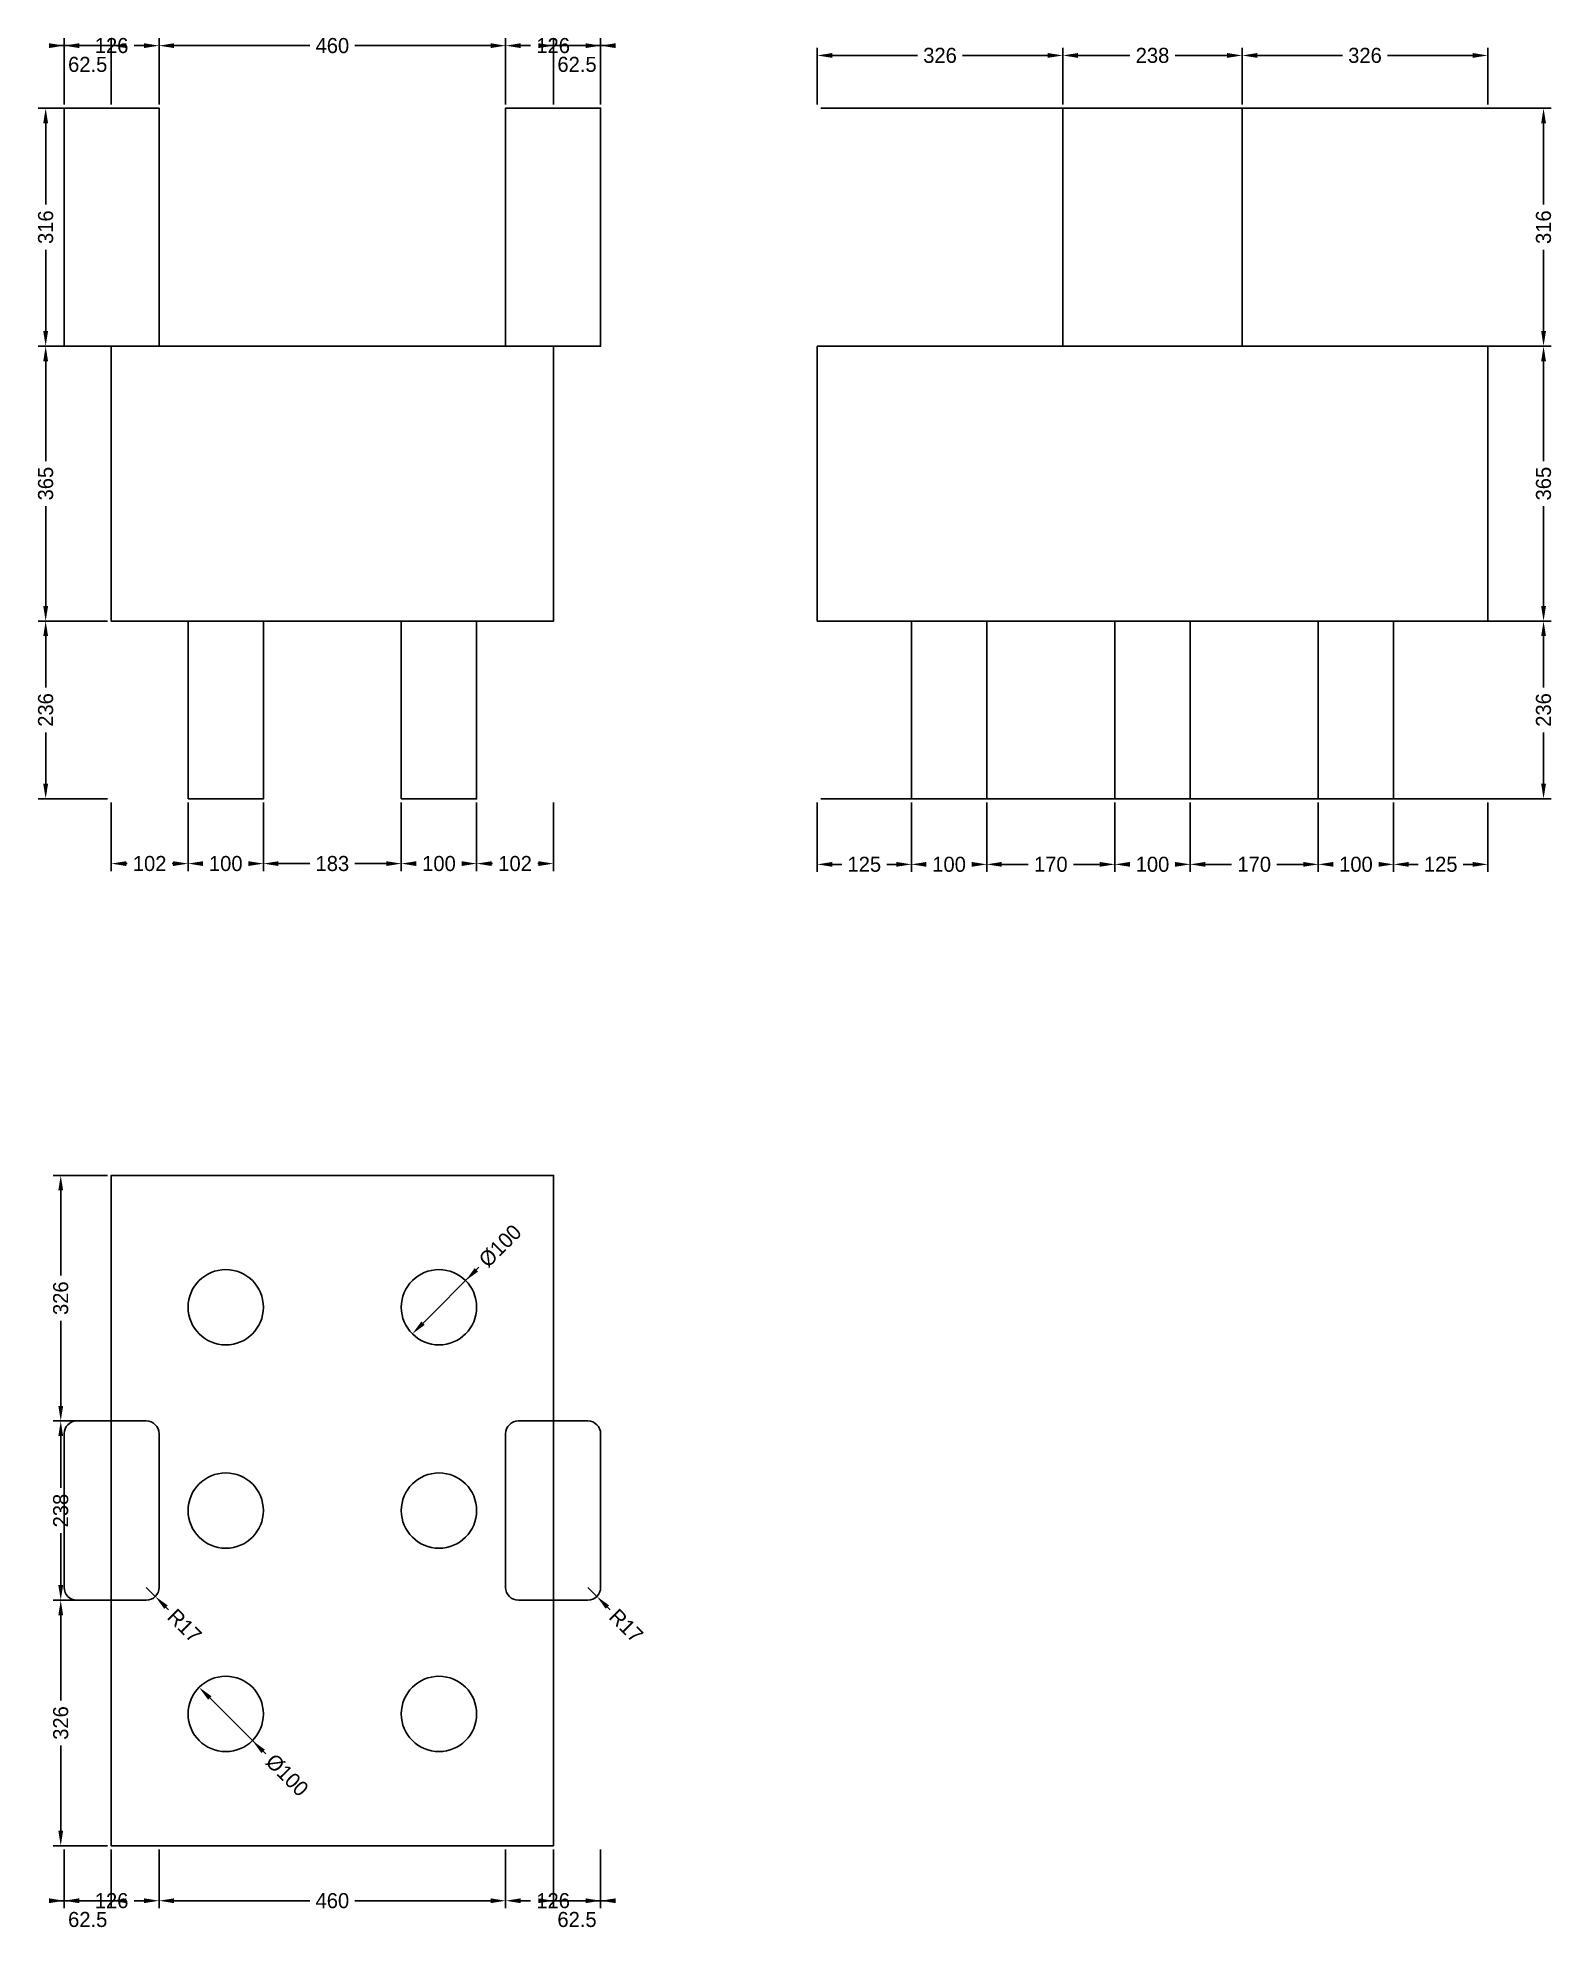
# Model space of a CAD drawing. Header units: metres. Extents: x -97 to 1911, y -108 to 2400.
import ezdxf

# ---------------------------------------------------------------- set-up
doc = ezdxf.new("R2010")
doc.units = ezdxf.units.M
for name, color, linetype in [('chengtai', 7, 'Continuous'), ('dunzhu', 7, 'Continuous'), ('zhuangji', 7, 'Continuous')]:
    doc.layers.add(name, color=color, linetype=linetype)

# ---------------------------------------------------------------- blocks, each defined once
blk = doc.blocks.new('_CLOSEDFILLED')
at = {"color": 0, "linetype": 'BYBLOCK'}
blk.add_solid([(-1, 0.16), (0, 0), (-1, -0.16)], dxfattribs=at)

msp = doc.modelspace()

# ---------------------------------------------------------------- linework, layer by layer
at = {"color": 7}
for p, q in [((20, 2390), (-82.5, 2390)), ((-62.5, 2312), (-62.5, 2400)), ((-62.5, 2312), (-62.5, 2400)), ((-42.5, 2390), (-29.5, 2390)), ((0, 2312), (0, 2400)), ((30.5, 2390), (43.5, 2390)), ((63.5, 2312), (63.5, 2400)), ((63.5, 2312), (63.5, 2400)), ((83.5, 2390), (263.5, 2390)), ((323.5, 2390), (503.5, 2390)), ((523.5, 2312), (523.5, 2400)), ((523.5, 2312), (523.5, 2400)), ((543.5, 2390), (556.5, 2390)), ((669.5, 2390), (567, 2390)), ((587, 2312), (587, 2400)), ((616.5, 2390), (629.5, 2390)), ((649.5, 2312), (649.5, 2400)), ((649.5, 2312), (649.5, 2400)), ((937, 2312), (937, 2387)), ((1263, 2312), (1263, 2387)), ((1263, 2312), (1263, 2387)), ((1501, 2312), (1501, 2387)), ((1501, 2312), (1501, 2387)), ((1827, 2312), (1827, 2387)), ((957, 2377), (1070, 2377)), ((1130, 2377), (1243, 2377)), ((1283, 2377), (1352, 2377)), ((1412, 2377), (1481, 2377)), ((1521, 2377), (1634, 2377)), ((1694, 2377), (1807, 2377)), ((-5, 2307), (-97, 2307)), ((-87, 2179), (-87, 2287)), ((942, 2307), (1911, 2307)), ((1901, 2179), (1901, 2287)), ((-87, 2011), (-87, 2119)), ((1901, 2011), (1901, 2119)), ((-5, 1991), (-97, 1991)), ((-5, 1991), (-97, 1991)), ((942, 1991), (1911, 1991)), ((942, 1991), (1911, 1991)), ((-87, 1838.5), (-87, 1971)), ((1901, 1838.5), (1901, 1971)), ((-87, 1646), (-87, 1778.5)), ((1901, 1646), (1901, 1778.5)), ((-5, 1626), (-97, 1626)), ((-5, 1626), (-97, 1626)), ((-87, 1538), (-87, 1606)), ((942, 1626), (1911, 1626)), ((942, 1626), (1911, 1626)), ((1901, 1538), (1901, 1606)), ((-87, 1410), (-87, 1478)), ((1901, 1410), (1901, 1478)), ((-5, 1390), (-97, 1390)), ((0, 1385), (0, 1294)), ((102, 1385), (102, 1294)), ((102, 1385), (102, 1294)), ((202, 1385), (202, 1294)), ((202, 1385), (202, 1294)), ((385, 1385), (385, 1294)), ((385, 1385), (385, 1294)), ((485, 1385), (485, 1294)), ((485, 1385), (485, 1294)), ((587, 1385), (587, 1294)), ((937, 1385), (937, 1293)), ((942, 1390), (1911, 1390)), ((1062, 1385), (1062, 1293)), ((1062, 1385), (1062, 1293)), ((1162, 1385), (1162, 1293)), ((1162, 1385), (1162, 1293)), ((1332, 1385), (1332, 1293)), ((1332, 1385), (1332, 1293)), ((1432, 1385), (1432, 1293)), ((1432, 1385), (1432, 1293)), ((1602, 1385), (1602, 1293)), ((1602, 1385), (1602, 1293)), ((1702, 1385), (1702, 1293)), ((1702, 1385), (1702, 1293)), ((1827, 1385), (1827, 1293)), ((20, 1304), (21, 1304)), ((81, 1304), (82, 1304)), ((222, 1304), (263.5, 1304)), ((323.5, 1304), (365, 1304)), ((505, 1304), (506, 1304)), ((566, 1304), (567, 1304)), ((957, 1303), (969.5, 1303)), ((1029.5, 1303), (1042, 1303)), ((1182, 1303), (1217, 1303)), ((1277, 1303), (1312, 1303)), ((1452, 1303), (1487, 1303)), ((1547, 1303), (1582, 1303)), ((1722, 1303), (1734.5, 1303)), ((1794.5, 1303), (1807, 1303)), ((-5, 890), (-77, 890)), ((-67, 757), (-67, 870)), ((484.5, 764.5), (413.8, 693.8)), ((488, 768), (484.5, 764.5)), ((-67, 584), (-67, 697)), ((-5, 564), (-77, 564)), ((-5, 564), (-77, 564)), ((-67, 475), (-67, 544)), ((-67, 346), (-67, 415)), ((46.5, 343), (58.5, 331)), ((632.5, 343), (644.5, 331)), ((-5, 326), (-77, 326)), ((-5, 326), (-77, 326)), ((-67, 193), (-67, 306)), ((76.2, 313.3), (72.7, 316.8)), ((662.2, 313.3), (658.7, 316.8)), ((201.5, 125.5), (130.8, 196.2)), ((-67, 20), (-67, 133)), ((205, 122), (201.5, 125.5)), ((-5, 0), (-77, 0)), ((-62.5, -5), (-62.5, -83)), ((-62.5, -5), (-62.5, -83)), ((0, -5), (0, -83)), ((63.5, -5), (63.5, -83)), ((63.5, -5), (63.5, -83)), ((523.5, -5), (523.5, -83)), ((523.5, -5), (523.5, -83)), ((587, -5), (587, -83)), ((649.5, -5), (649.5, -83)), ((649.5, -5), (649.5, -83)), ((20, -73), (-82.5, -73)), ((-42.5, -73), (-29.5, -73)), ((30.5, -73), (43.5, -73)), ((83.5, -73), (263.5, -73)), ((323.5, -73), (503.5, -73)), ((543.5, -73), (556.5, -73)), ((669.5, -73), (567, -73)), ((616.5, -73), (629.5, -73))]:
    msp.add_line(p, q, dxfattribs=at)
at = {"layer": 'chengtai'}
for points in [[(0, 1626), (587, 1626), (587, 1991), (0, 1991), (0, 1626)], [(937, 1626), (1827, 1626), (1827, 1991), (937, 1991), (937, 1626)], [(0, 0), (587, 0), (587, 890), (0, 890), (0, 0)]]:
    msp.add_lwpolyline(points, dxfattribs=at)
at = {"layer": 'Defpoints', "color": 7}
for p in [(-62.5, 2390), (0, 2390), (63.5, 2390), (523.5, 2390), (649.5, 2390), (937, 2377), (1263, 2377), (1501, 2377), (-62.5, 2307), (-62.5, 2307), (0, 2307), (0, 2307), (63.5, 2307), (63.5, 2307), (523.5, 2307), (523.5, 2307), (587, 2307), (649.5, 2307), (649.5, 2307), (937, 2307), (937, 2307), (1263, 2307), (1263, 2307), (1501, 2307), (1501, 2307), (1827, 2307), (-87, 1991), (0, 1991), (0, 1991), (937, 1991), (937, 1991), (1901, 1991), (-87, 1626), (0, 1626), (0, 1626), (937, 1626), (937, 1626), (1901, 1626), (-87, 1390), (0, 1390), (0, 1390), (102, 1390), (102, 1390), (202, 1390), (202, 1390), (385, 1390), (385, 1390), (485, 1390), (485, 1390), (587, 1390), (937, 1390), (937, 1390), (1062, 1390), (1062, 1390), (1162, 1390), (1162, 1390), (1332, 1390), (1332, 1390), (1432, 1390), (1432, 1390), (1602, 1390), (1602, 1390), (1702, 1390), (1702, 1390), (1827, 1390), (1901, 1390), (0, 1304), (102, 1304), (202, 1304), (385, 1304), (485, 1304), (937, 1303), (1062, 1303), (1162, 1303), (1332, 1303), (1432, 1303), (1602, 1303), (1702, 1303), (0, 890), (470.4, 750.4), (435, 715), (-67, 564), (0, 564), (0, 564), (46.5, 343), (58.5, 331), (632.5, 343), (644.5, 331), (-67, 326), (0, 326), (0, 326), (152, 175), (187.4, 139.6), (-67, 0), (-62.5, 0), (-62.5, 0), (0, 0), (0, 0), (63.5, 0), (63.5, 0), (523.5, 0), (523.5, 0), (587, 0), (649.5, 0), (649.5, 0), (-62.5, -73), (0, -73), (63.5, -73), (523.5, -73), (649.5, -73)]:
    msp.add_point(p, dxfattribs=at)
at = {"layer": 'dunzhu'}
for p, q in [((46.5, 564), (-45.5, 564)), ((632.5, 564), (540.5, 564)), ((-62.5, 547), (-62.5, 343)), ((63.5, 343), (63.5, 547)), ((523.5, 547), (523.5, 343)), ((649.5, 343), (649.5, 547)), ((-45.5, 326), (46.5, 326)), ((540.5, 326), (632.5, 326))]:
    msp.add_line(p, q, dxfattribs=at)
for points in [[(-62.5, 1991), (63.5, 1991), (63.5, 2307), (-62.5, 2307), (-62.5, 1991)], [(523.5, 1991), (649.5, 1991), (649.5, 2307), (523.5, 2307), (523.5, 1991)], [(1263, 1991), (1501, 1991), (1501, 2307), (1263, 2307), (1263, 1991)]]:
    msp.add_lwpolyline(points, dxfattribs=at)
for centre, start, end in [((-45.5, 547), 90, 180), ((46.5, 547), 0, 90), ((540.5, 547), 90, 180), ((632.5, 547), 0, 90), ((-45.5, 343), 180, 270), ((46.5, 343), 270, 360), ((540.5, 343), 180, 270), ((632.5, 343), 270, 360)]:
    msp.add_arc(centre, 17, start, end, dxfattribs=at)
at = {"layer": 'zhuangji'}
for points in [[(102, 1390), (202, 1390), (202, 1626), (102, 1626), (102, 1390)], [(385, 1390), (485, 1390), (485, 1626), (385, 1626), (385, 1390)], [(1062, 1390), (1162, 1390), (1162, 1626), (1062, 1626), (1062, 1390)], [(1332, 1390), (1432, 1390), (1432, 1626), (1332, 1626), (1332, 1390)], [(1602, 1390), (1702, 1390), (1702, 1626), (1602, 1626), (1602, 1390)]]:
    msp.add_lwpolyline(points, dxfattribs=at)
for centre in [(152, 715), (152, 715), (435, 715), (435, 715), (152, 445), (152, 445), (435, 445), (435, 445), (152, 175), (152, 175), (435, 175), (435, 175)]:
    msp.add_circle(centre, 50, dxfattribs=at)

# ---------------------------------------------------------------- block references
at = {"color": 7, "xscale": 20, "yscale": 20}
for p in [(-62.5, 2390), (63.5, 2390), (523.5, 2390), (587, 2390), (649.5, 2390), (1263, 2377), (1501, 2377), (1827, 2377), (102, 1304), (202, 1304), (385, 1304), (485, 1304), (587, 1304), (1062, 1303), (1162, 1303), (1332, 1303), (1432, 1303), (1602, 1303), (1702, 1303), (1827, 1303), (-62.5, -73), (63.5, -73), (523.5, -73), (587, -73), (649.5, -73)]:
    msp.add_blockref('_CLOSEDFILLED', p, dxfattribs=at)
for p, rotation in [((-62.5, 2390), 180), ((0, 2390), 180), ((63.5, 2390), 180), ((523.5, 2390), 180), ((649.5, 2390), 180), ((937, 2377), 180), ((1263, 2377), 180), ((1501, 2377), 180), ((-87, 2307), 90), ((1901, 2307), 90), ((-87, 1991), 270), ((1901, 1991), 270), ((-87, 1991), 90), ((1901, 1991), 90), ((-87, 1626), 270), ((1901, 1626), 270), ((-87, 1626), 90), ((1901, 1626), 90), ((-87, 1390), 270), ((1901, 1390), 270), ((0, 1304), 180), ((102, 1304), 180), ((202, 1304), 180), ((385, 1304), 180), ((485, 1304), 180), ((937, 1303), 180), ((1062, 1303), 180), ((1162, 1303), 180), ((1332, 1303), 180), ((1432, 1303), 180), ((1602, 1303), 180), ((1702, 1303), 180), ((-67, 890), 90), ((470.4, 750.4), 224.99999999999994), ((399.6, 679.6), 224.99999999999994), ((-67, 564), 270), ((-67, 564), 90), ((-67, 326), 270), ((58.5, 331), 135.00000000000003), ((644.5, 331), 135), ((-67, 326), 90), ((116.6, 210.4), 135), ((187.4, 139.6), 135), ((-67, 0), 270), ((-62.5, -73), 180), ((0, -73), 180), ((63.5, -73), 180), ((523.5, -73), 180), ((649.5, -73), 180)]:
    msp.add_blockref('_CLOSEDFILLED', p, dxfattribs=dict(at, rotation=rotation))

# ---------------------------------------------------------------- texts
at = {"color": 7, "char_height": 20, "attachment_point": 5}
for s, insert in [('126', (0.5, 2390)), ('460', (293.5, 2390)), ('126', (586.5, 2390)), ('326', (1100, 2377)), ('238', (1382, 2377)), ('326', (1664, 2377)), ('62.5', (-31.2, 2365)), ('62.5', (618.2, 2365)), ('102', (51, 1304)), ('100', (152, 1304)), ('183', (293.5, 1304)), ('100', (435, 1304)), ('102', (536, 1304)), ('125', (999.5, 1303)), ('100', (1112, 1303)), ('170', (1247, 1303)), ('100', (1382, 1303)), ('170', (1517, 1303)), ('100', (1652, 1303)), ('125', (1764.5, 1303)), ('126', (0.5, -73)), ('460', (293.5, -73)), ('126', (586.5, -73)), ('62.5', (-31.2, -98)), ('62.5', (618.2, -98))]:
    msp.add_mtext(s, dxfattribs=dict(at, insert=insert))
for s, insert, rotation in [('316', (-87, 2149), 90), ('316', (1901, 2149), 90), ('365', (-87, 1808.5), 90), ('365', (1901, 1808.5), 90), ('236', (-87, 1508), 90), ('236', (1901, 1508), 90), ('%%c100', (516.3, 796.3), 45), ('326', (-67, 727), 90), ('238', (-67, 445), 90), ('R17', (97.4, 292.1), 315), ('R17', (683.4, 292.1), 315), ('326', (-67, 163), 90), ('%%c100', (233.3, 93.7), 315)]:
    msp.add_mtext(s, dxfattribs=dict(at, insert=insert, rotation=rotation))

doc.saveas('drawing.dxf')
